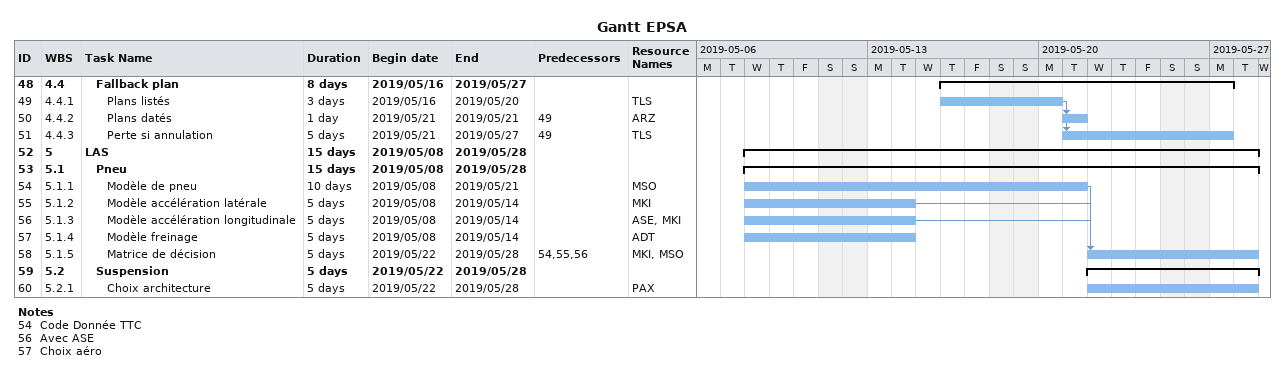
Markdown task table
Gantt EPSA

| ID | WBS | Task | Duration | Start | Finish | Predecessors | Resources |
|---|---|---|---|---|---|---|---|
| 48 | 4.4 | **Fallback plan** | 8d | 2019-05-16 | 2019-05-27 |  |  |
| 49 | 4.4.1 | Plans listés | 3d | 2019-05-16 | 2019-05-20 |  | TLS |
| 50 | 4.4.2 | Plans datés | 1d | 2019-05-21 | 2019-05-21 | 49 | ARZ |
| 51 | 4.4.3 | Perte si annulation | 5d | 2019-05-21 | 2019-05-27 | 49 | TLS |
| 52 | 5 | **LAS** | 15d | 2019-05-08 | 2019-05-28 |  |  |
| 53 | 5.1 | **Pneu** | 15d | 2019-05-08 | 2019-05-28 |  |  |
| 54 | 5.1.1 | Modèle de pneu | 10d | 2019-05-08 | 2019-05-21 |  | MSO |
| 55 | 5.1.2 | Modèle accélération latérale | 5d | 2019-05-08 | 2019-05-14 |  | MKI |
| 56 | 5.1.3 | Modèle accélération longitudinale | 5d | 2019-05-08 | 2019-05-14 |  | ASE, MKI |
| 57 | 5.1.4 | Modèle freinage | 5d | 2019-05-08 | 2019-05-14 |  | ADT |
| 58 | 5.1.5 | Matrice de décision | 5d | 2019-05-22 | 2019-05-28 | 54, 55, 56 | MKI, MSO |
| 59 | 5.2 | **Suspension** | 5d | 2019-05-22 | 2019-05-28 |  |  |
| 60 | 5.2.1 | Choix architecture | 5d | 2019-05-22 | 2019-05-28 |  | PAX |

Notes
- 54: Code Donnée TTC
- 56: Avec ASE
- 57: Choix aéro
